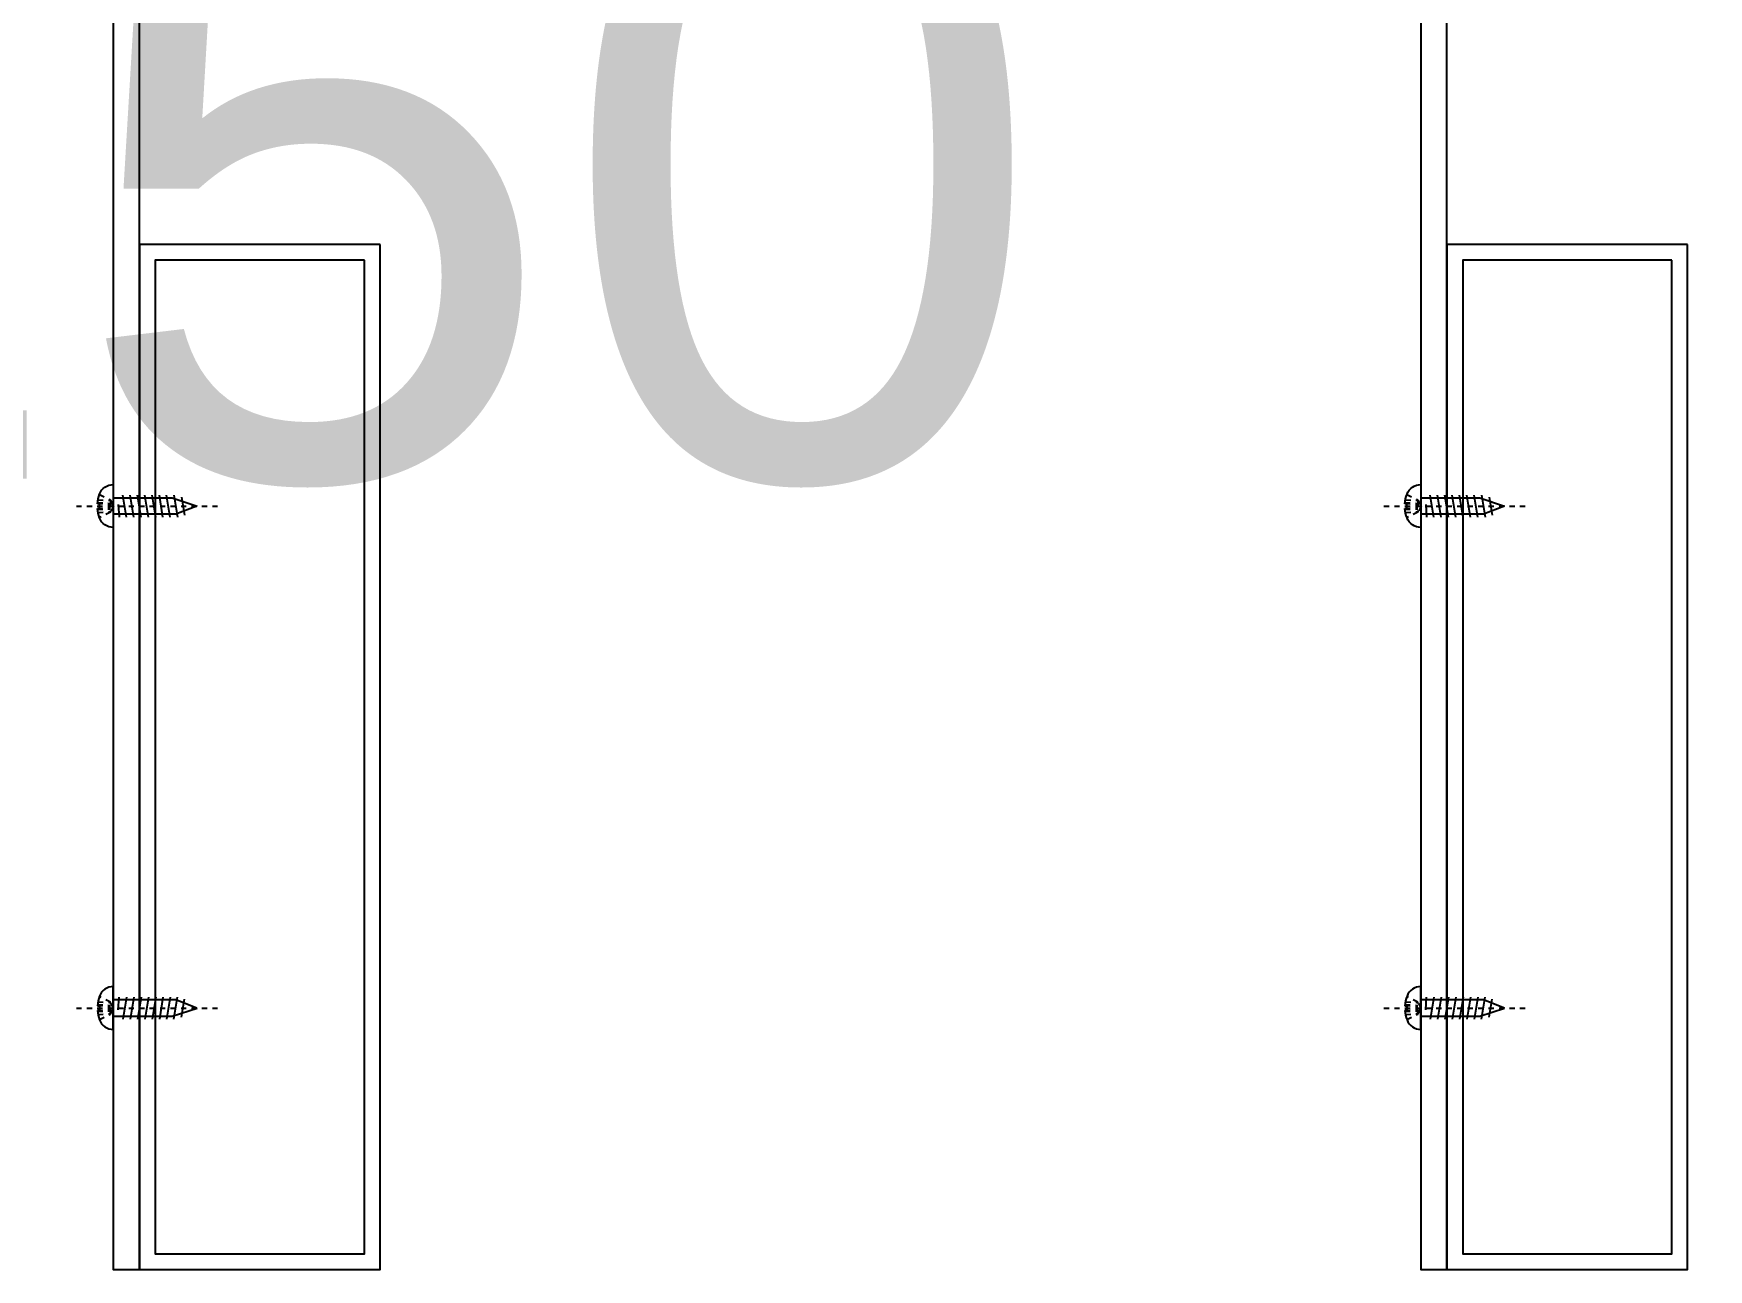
# Model space of a CAD drawing. Header units: inches. Extents: x 21 to 32698, y 13 to 3712.
# Drawn here: x 9865.32 to 9897.34, y 932.08 to 955.72 of the extents above; entities that cross this region are included whole.
import ezdxf
from ezdxf.enums import TextEntityAlignment as Align

# ---------------------------------------------------------------- set-up
doc = ezdxf.new("R2010")
doc.units = ezdxf.units.IN
doc.header["$MEASUREMENT"] = 0
doc.linetypes.add('DASHDOT', pattern=[1, 0.5, -0.25, 0, -0.25])
doc.linetypes.add('DASHED2', pattern=[0.375, 0.25, -0.125])
for name, color, linetype, lineweight in [('Z_MİM_-KM-GLAZ', 8, 'Continuous', 25), ('Z_MİM_-KM-GLAZ-IDEN', 8, 'Continuous', 25), ('Z_MİM_-KM-IRON-09', 8, 'Continuous', 25), ('Z_MİM_00', 8, 'Continuous', 25), ('Z_MİM_2-0', 8, 'Continuous', 25), ('Z_MİM_3-1', 8, 'DASHED2', 25), ('Z_MİM_AX', 8, 'DASHDOT', 25), ('Z_MİM_OL', 8, 'Continuous', 25)]:
    doc.layers.add(name, color=color, linetype=linetype, lineweight=lineweight)
doc.styles.add('STYLE1', font='arial.ttf', dxfattribs={"height": 1})

# ---------------------------------------------------------------- blocks, each defined once
blk = doc.blocks.new('VD')
at = {"layer": 'Z_MİM_2-0'}
blk.add_lwpolyline([(-1.73, 13), (1.72, 13.58)], dxfattribs=at)
at = {"layer": 'Z_MİM_2-0', "extrusion": (0.950035, -0.312144, 0), "elevation": -4.98}
blk.add_lwpolyline([(10.18, 0), (15.15, 0)], dxfattribs=at)
at = {"layer": 'Z_MİM_2-0', "extrusion": (0.932972, 0.359948, 0), "elevation": 5.74}
blk.add_lwpolyline([(14.87, 0), (10.57, 0)], dxfattribs=at)
at = {"layer": 'Z_MİM_2-0', "extrusion": (0.164399, -0.986394, 0)}
for points, elevation in [([(-0.17, 0), (4.08, 0)], -11.73), ([(3.85, 0), (-0.4, 0)], -10.35), ([(3.62, 0), (-0.63, 0)], -8.97), ([(3.39, 0), (-0.86, 0)], -7.59), ([(3.16, 0), (-1.09, 0)], -6.21), ([(2.93, 0), (-1.32, 0)], -4.83), ([(2.7, 0), (-1.55, 0)], -3.44), ([(2.47, 0), (-1.79, 0)], -2.06)]:
    blk.add_lwpolyline(points, dxfattribs=dict(at, elevation=elevation))
at = {"layer": 'Z_MİM_2-0', "extrusion": (1, 0, 0)}
for points, elevation in [([(0.14, 0), (11.22, 0)], -1.55), ([(11.92, 0), (0.14, 0)], 1.55), ([(-2.72, 0), (-3.09, 0)], -0.45), ([(-3.09, 0), (-2.72, 0)], 0.45)]:
    blk.add_lwpolyline(points, dxfattribs=dict(at, elevation=elevation))
at = {"layer": 'Z_MİM_2-0', "extrusion": (0.065533, -0.99785, 0), "elevation": -0.9}
blk.add_lwpolyline([(-0.26, 0), (2.16, 0)], dxfattribs=at)
at = {"layer": 'Z_MİM_2-0', "extrusion": (0, 1, 0)}
for points, elevation in [([(4.1, 0), (-4.1, 0)], -0.06), ([(-0.45, 0), (0.45, 0)], -2.72)]:
    blk.add_lwpolyline(points, dxfattribs=dict(at, elevation=elevation))
at = {"layer": 'Z_MİM_2-0'}
for centre, start, end in [((-1.75, 0.14), 270, 0), ((1.75, 0.14), 180, 270)]:
    blk.add_arc(centre, 0.2, start, end, dxfattribs=at)
at = {"layer": 'Z_MİM_2-0', "extrusion": (0, 0, -1)}
for centre, radius, start, end in [((1.28, -0.06), 2.82, 290.351, 0), ((0, 3.39), 6.5, 273.9761, 290.351), ((0, 3.39), 6.5, 249.649, 266.0239), ((-1.28, -0.06), 2.82, 180, 249.649)]:
    blk.add_arc(centre, radius, start, end, dxfattribs=at)
at = {"layer": 'Z_MİM_3-1', "extrusion": (0.469472, -0.882948, 0)}
blk.add_lwpolyline([(-1.3, 0), (0, 0)], dxfattribs=at)
at = {"layer": 'Z_MİM_3-1', "extrusion": (-0.469472, -0.882948, 0), "elevation": 0}
blk.add_lwpolyline([(0, 0), (1.3, 0)], dxfattribs=at)
at = {"layer": 'Z_MİM_3-1'}
for points in [[(-2.2, -2.72), (-1.15, -0.61)], [(-0.64, -3.08), (-0.52, -0.61)], [(-0.47, -3.09), (-0.35, -0.61)], [(0.47, -3.09), (0.35, -0.61)], [(0.64, -3.08), (0.52, -0.61)], [(1.14, -0.61), (2.2, -2.72)]]:
    blk.add_lwpolyline(points, dxfattribs=at)
at = {"layer": 'Z_MİM_3-1', "extrusion": (0.998869, -0.047542, 0), "elevation": -1.06}
blk.add_lwpolyline([(-3.05, 0), (-0.66, 0)], dxfattribs=at)
at = {"layer": 'Z_MİM_3-1', "extrusion": (0, 1, 0), "elevation": -0.61}
blk.add_lwpolyline([(1.14, 0), (-1.15, 0)], dxfattribs=at)
at = {"layer": 'Z_MİM_3-1', "extrusion": (0.998869, 0.047542, 0), "elevation": 1.06}
blk.add_lwpolyline([(-3.05, 0), (-0.66, 0)], dxfattribs=at)
at = {"layer": 'Z_MİM_AX', "extrusion": (1, 0, 0), "elevation": 0}
blk.add_lwpolyline([(-7.11, 0), (19.94, 0)], dxfattribs=at)
blk = doc.blocks.new('A$C70963ABB')
at = {"layer": 'Z_MİM_-KM-IRON-09'}
blk.add_lwpolyline([(0.4, 20), (0.4, 69.5), (5.4, 69.5), (5.4, 70), (-0.1, 70), (-0.1, 20), (0.4, 20)], dxfattribs=at)
for points in [[(5, 39.6), (0.4, 39.6), (0.4, 20), (5, 20)], [(4.7, 39.3), (0.7, 39.3), (0.7, 20.3), (4.7, 20.3)]]:
    blk.add_lwpolyline(points, close=True, dxfattribs=at)
at = {"layer": 'Z_MİM_OL', "yscale": 0.1, "zscale": 0.1, "rotation": 270}
for p, xscale in [((-0.094, 34.6), 0.1), ((-0.094, 25), -0.1)]:
    blk.add_blockref('VD', p, dxfattribs=dict(at, xscale=xscale))
blk = doc.blocks.new('*U83')
at = {"layer": 'Z_MİM_-KM-IRON-09'}
blk.add_lwpolyline([(0.4, 20), (0.4, 54.5), (5.4, 54.5), (5.4, 55), (-0.1, 55), (-0.1, 20), (0.4, 20)], dxfattribs=at)
for points in [[(5, 39.6), (0.4, 39.6), (0.4, 20), (5, 20)], [(4.7, 39.3), (0.7, 39.3), (0.7, 20.3), (4.7, 20.3)]]:
    blk.add_lwpolyline(points, close=True, dxfattribs=at)
at = {"layer": 'Z_MİM_OL', "yscale": 0.1, "zscale": 0.1}
for p, xscale in [((1.726, 54.506), 0.1), ((4.074, 54.506), -0.1)]:
    blk.add_blockref('VD', p, dxfattribs=dict(at, xscale=xscale))
at = {"layer": 'Z_MİM_OL', "yscale": 0.1, "zscale": 0.1, "rotation": 270}
for p, xscale in [((-0.094, 34.6), 0.1), ((-0.094, 25), -0.1)]:
    blk.add_blockref('VD', p, dxfattribs=dict(at, xscale=xscale))
blk = doc.blocks.new('-KM-AL1 150_900')
at = {"layer": 'Z_MİM_-KM-GLAZ-IDEN', "color": 7, "linetype": 'Continuous', "ltscale": 2, "style": 'STYLE1'}
blk.add_text('AL1 140/1250', height=12, dxfattribs=at).set_placement((85.214, -50.325), align=Align.CENTER)

msp = doc.modelspace()

# ---------------------------------------------------------------- block references
at = {"layer": 'Z_MİM_00'}
for name, p in [('A$C70963ABB', (9891.942, 912.083)), ('*U83', (9866.942, 912.083))]:
    msp.add_blockref(name, p, dxfattribs=at)

# ---------------------------------------------------------------- next in the draw order: block references
at = {"layer": 'Z_MİM_-KM-GLAZ'}
msp.add_blockref('-KM-AL1 150_900', (9747.264, 997.533), dxfattribs=at)

doc.saveas('drawing.dxf')
